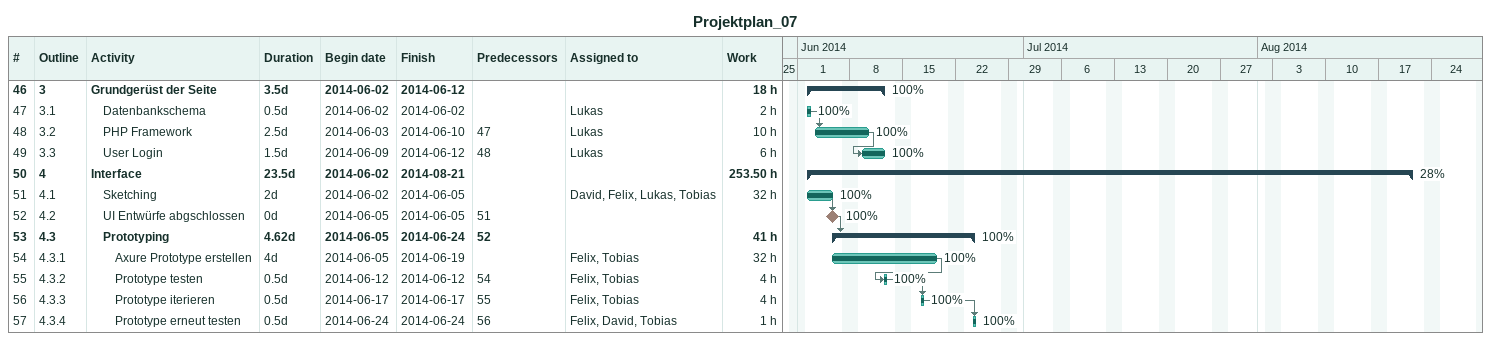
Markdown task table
Projektplan_07

| ID | WBS | Task | Duration | Start | Finish | Predecessors | Resources | % complete | Work (h) |
|---|---|---|---|---|---|---|---|---|---|
| 46 | 3 | **Grundgerüst der Seite** | 3.5d | 2014-06-02 | 2014-06-12 |  |  | 100 | 18 |
| 47 | 3.1 | Datenbankschema | 0.5d | 2014-06-02 | 2014-06-02 |  | Lukas | 100 | 2 |
| 48 | 3.2 | PHP Framework | 2.5d | 2014-06-03 | 2014-06-10 | 47 | Lukas | 100 | 10 |
| 49 | 3.3 | User Login | 1.5d | 2014-06-09 | 2014-06-12 | 48 | Lukas | 100 | 6 |
| 50 | 4 | **Interface** | 23.5d | 2014-06-02 | 2014-08-21 |  |  | 28 | 253.50 |
| 51 | 4.1 | Sketching | 2d | 2014-06-02 | 2014-06-05 |  | David, Felix, Lukas, Tobias | 100 | 32 |
| 52 | 4.2 | UI Entwürfe abgschlossen | 0d | 2014-06-05 | 2014-06-05 | 51 |  | 100 |  |
| 53 | 4.3 | **Prototyping** | 4.62d | 2014-06-05 | 2014-06-24 | 52 |  | 100 | 41 |
| 54 | 4.3.1 | Axure Prototype erstellen | 4d | 2014-06-05 | 2014-06-19 |  | Felix, Tobias | 100 | 32 |
| 55 | 4.3.2 | Prototype testen | 0.5d | 2014-06-12 | 2014-06-12 | 54 | Felix, Tobias | 100 | 4 |
| 56 | 4.3.3 | Prototype iterieren | 0.5d | 2014-06-17 | 2014-06-17 | 55 | Felix, Tobias | 100 | 4 |
| 57 | 4.3.4 | Prototype erneut testen | 0.5d | 2014-06-24 | 2014-06-24 | 56 | Felix, David, Tobias | 100 | 1 |
